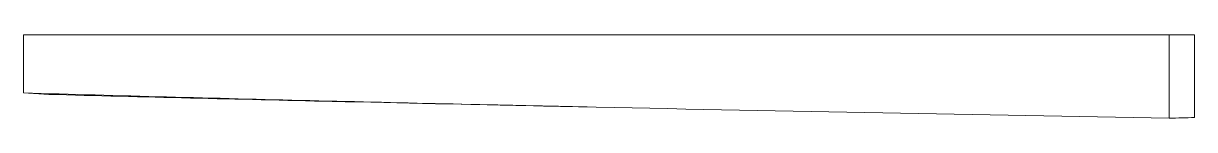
# Model space of a CAD drawing. Header units: inches. Extents: x -6.94 to 0.51, y -0.53 to 0.
import ezdxf

# ---------------------------------------------------------------- set-up
doc = ezdxf.new("R2010")
doc.units = ezdxf.units.IN
doc.header["$MEASUREMENT"] = 0

msp = doc.modelspace()

# ---------------------------------------------------------------- linework, layer by layer
at = {"color": 7, "linetype": 'Continuous', "lineweight": 15}
for p, q in [((-6.9367, 0), (0.505, 0)), ((-6.9367, -0.3667), (-6.9367, 0)), ((0.3434, -0.5261), (0.3434, 0)), ((0.505, -0.5226), (0.505, 0)), ((-6.9367, -0.3667), (-6.7751, -0.3765))]:
    msp.add_line(p, q, dxfattribs=at)
for points, knots in [([(-6.9367, -0.3667), (-6.3301, -0.3845), (-5.7235, -0.4005), (-4.5102, -0.4301), (-3.9035, -0.4437), (-2.0835, -0.4825), (-0.8701, -0.5058), (0.3434, -0.5261)], [0, 0, 0, 0, 0.25, 0.25, 0.5, 0.5, 1, 1, 1, 1]), ([(-3.6619, -0.4485), (-4.0996, -0.4395), (-5.1374, -0.4181), (-6.175, -0.3917), (-6.7751, -0.3765)], [0, 0, 0, 0, 0.421739, 1, 1, 1, 1]), ([(-3.6619, -0.449), (-3.6483, -0.4493), (-3.6079, -0.4501), (-3.5524, -0.4512), (-3.4981, -0.4524), (-3.4662, -0.453), (-3.453, -0.4533), (-3.4483, -0.4534)], [0, 0, 0, 0, 0.139254, 0.413456, 0.659058, 0.878945, 1, 1, 1, 1])]:
    msp.add_open_spline(points, degree=3, knots=knots, dxfattribs=at)
msp.add_open_spline([(0.3434, -0.5261), (0.3973, -0.5254), (0.4512, -0.5243), (0.505, -0.5226)], degree=3, dxfattribs=at)

doc.saveas('drawing.dxf')
